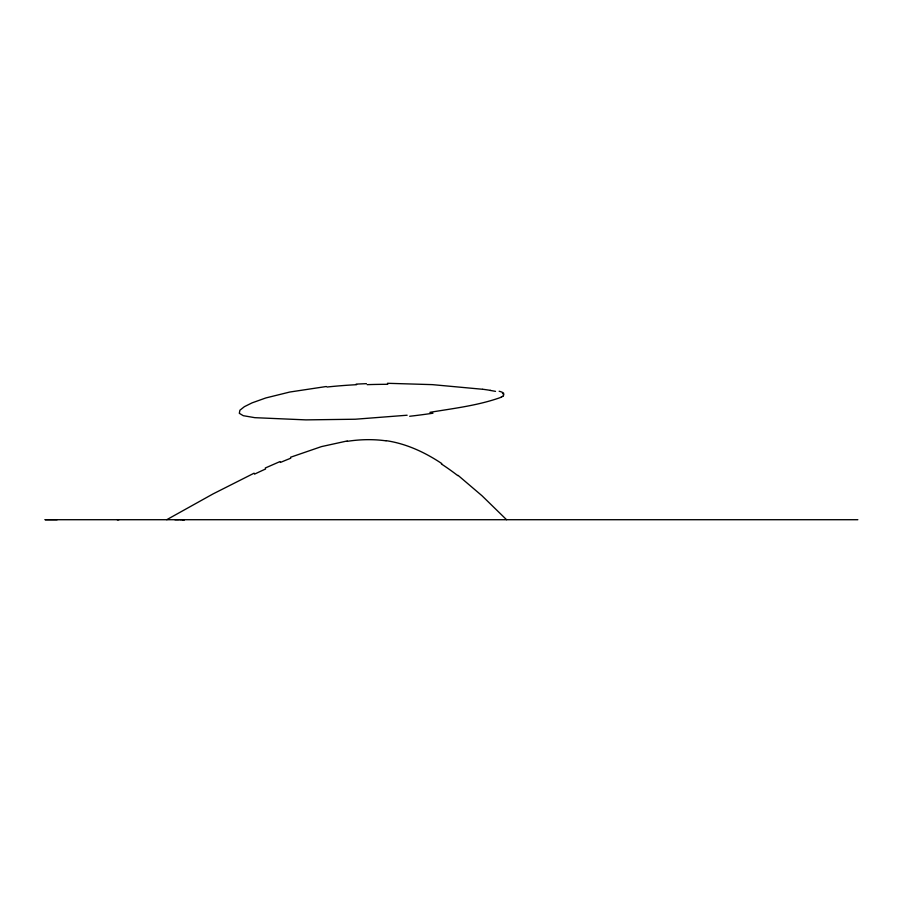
<?xml version="1.0" encoding="UTF-8"?>
<svg xmlns="http://www.w3.org/2000/svg" width="903" height="903" viewBox="0 0 903 903"><rect width="100%" height="100%" fill="white"/><g stroke="black" fill="none" stroke-linecap="round" stroke-linejoin="round"><path stroke-width="1.35" d="M503.276 396.033L503.829 394.476L502.44 393.369M166.739 519.71L213.063 493.907L254.149 473.161M501.504 397.151C478.522 405.515 453.904 408.325 429.896 412.344M265.245 468.025L280.077 461.535M290.506 457.268L321.434 446.613L347.204 440.957M326.288 386.518L289.818 392.026L265.821 397.952L252.016 402.885L244.386 406.677L239.905 410.233L239.318 413.314L243.268 415.685L254.815 417.671L305.936 419.884L355.297 419.229L407.14 415.222M356.121 384.114L366.404 383.662M57.137 519.71L45.15 519.71L857.85 519.71M117.209 519.71L117.864 519.71M118.033 519.71L118.948 519.71M174.922 519.71L178.647 519.71M179.742 519.71L183.625 519.71M182.609 519.71L184.314 519.71L183.727 519.71M387.432 383.29L432.334 384.633L482.371 389.249M490.171 390.401L495.51 391.36M386.078 440.653C406.169 443.599 424.974 452.324 441.748 463.544M458.047 475.339L482.044 495.792L506.56 519.71M254.533 474.131A563.743 434.501 -31.4 0 1 265.595 468.996M280.37 462.46A411.204 325.227 -31.9 0 1 290.777 458.205M347.181 441.353A131.037 101.971 -31 0 1 385.999 440.833M441.409 463.984A383.673 312.336 -42.8 0 1 457.787 475.633M499.145 391.236A66.45 6.931 0.5 0 1 503.75 393.369M482.665 389.238A73.278 5.926 3.2 0 1 490.442 390.389M367.182 384.655A180.995 49.157 1.6 0 1 387.805 384.306M327.021 387.026A198.604 60.862 2.1 0 1 356.617 384.689M432.966 413.213A191.887 36.628 -2 0 1 409.669 416.272M503.027 396.056A83.076 8.838 -4.1 0 1 501.075 397.173"/></g></svg>
